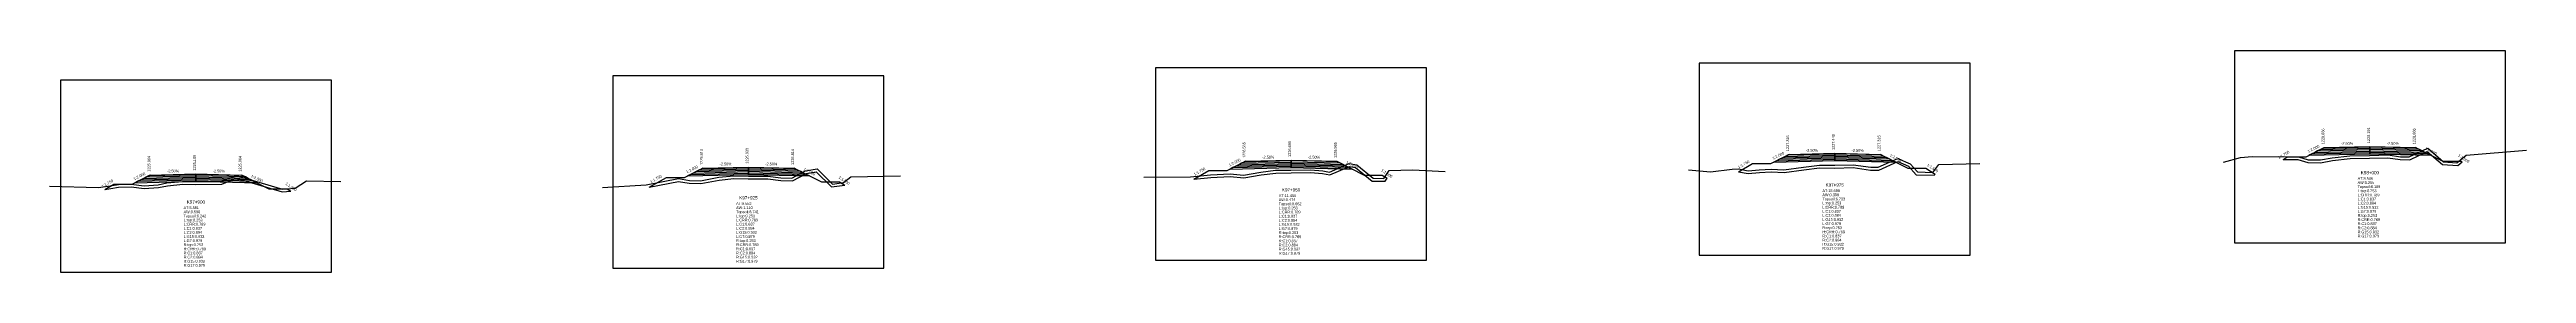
# Model space of a CAD drawing. Extents: x -7 to 78429, y 1189 to 1262.
# Drawn here: x 29688.3 to 29959.8, y 1214.4 to 1238.6 of the extents above; entities that cross this region are included whole.
import ezdxf
from ezdxf.enums import TextEntityAlignment as Align

# ---------------------------------------------------------------- set-up
doc = ezdxf.new("R2010")
doc.units = 0

msp = doc.modelspace()

# ---------------------------------------------------------------- linework, layer by layer
at = {"layer": 'A4_BORDER', "color": 7}
for points in [[(29927.776, 1217.646), (29957.476, 1217.646), (29957.476, 1238.646), (29927.776, 1238.646), (29927.776, 1217.646)], [(29750.019, 1214.899), (29779.719, 1214.899), (29779.719, 1235.899), (29750.019, 1235.899), (29750.019, 1214.899)], [(29809.508, 1215.77), (29839.208, 1215.77), (29839.208, 1236.77), (29809.508, 1236.77), (29809.508, 1215.77)], [(29869.105, 1216.304), (29898.805, 1216.304), (29898.805, 1237.304), (29869.105, 1237.304), (29869.105, 1216.304)], [(29689.446, 1214.446), (29719.146, 1214.446), (29719.146, 1235.446), (29689.446, 1235.446), (29689.446, 1214.446)]]:
    msp.add_lwpolyline(points, dxfattribs=at)
at = {"layer": 'CLEAR_GROUND', "color": 8}
for points in [[(29933.104, 1226.768), (29934.735, 1226.761), (29935.801, 1226.437), (29937.217, 1226.416), (29938.524, 1226.641), (29940.456, 1226.861), (29942.572, 1226.895), (29944.603, 1226.961), (29945.946, 1226.774), (29947.004, 1226.74), (29948.911, 1227.638), (29950.574, 1226.201), (29952.26, 1226.108), (29952.731, 1226.496)], [(29694.304, 1223.498), (29694.955, 1223.594), (29695.827, 1223.723), (29697.203, 1223.773), (29698.611, 1223.591), (29700.201, 1223.708), (29701.166, 1223.904), (29702.847, 1224.068), (29704.285, 1224.046), (29707.131, 1224.065), (29708.719, 1224.715), (29713.742, 1223.213), (29714.697, 1223.296)], [(29754.004, 1223.749), (29757.208, 1224.376), (29758.387, 1224.163), (29759.654, 1224.149), (29761.65, 1224.52), (29763.262, 1224.678), (29764.856, 1224.654), (29766.979, 1224.654), (29768.406, 1224.466), (29769.703, 1224.432), (29771.227, 1225.251), (29772.284, 1225.414), (29773.969, 1223.762), (29775.419, 1223.947)], [(29813.704, 1224.62), (29815.546, 1224.796), (29817.677, 1224.912), (29819.162, 1224.748), (29821.076, 1225.095), (29822.676, 1225.284), (29824.349, 1225.315), (29826.474, 1225.33), (29827.807, 1225.225), (29828.6, 1225.082), (29830.752, 1226.01), (29831.427, 1225.885), (29833.26, 1224.407), (29834.674, 1224.406), (29834.883, 1224.715)], [(29873.404, 1225.429), (29874.452, 1225.224), (29875.71, 1225.34), (29877.004, 1225.42), (29878.403, 1225.327), (29880.573, 1225.64), (29882.29, 1225.837), (29883.955, 1225.83), (29885.964, 1225.89), (29887.888, 1225.613), (29888.771, 1225.617), (29890.878, 1226.54), (29892.045, 1226.043), (29892.888, 1225.107), (29894.861, 1225.042), (29894.947, 1225.154)]]:
    msp.add_lwpolyline(points, dxfattribs=at)
at = {"layer": 'DESIGN_ROAD_TRIMMED', "color": 1}
for points in [[(29873.404, 1225.429), (29874.955, 1226.315), (29876.955, 1226.315), (29878.955, 1227.315), (29878.955, 1227.315), (29878.85, 1227.262), (29878.85, 1227.262), (29878.534, 1227.104), (29878.534, 1227.104), (29878.219, 1226.947), (29878.219, 1226.947), (29877.903, 1226.789), (29877.903, 1226.789), (29877.587, 1226.631), (29877.587, 1226.631), (29877.271, 1226.473), (29883.955, 1226.64), (29883.955, 1226.79), (29883.955, 1226.79), (29883.955, 1226.94), (29883.955, 1226.94), (29883.955, 1227.09), (29883.955, 1227.09), (29883.955, 1227.24), (29883.955, 1227.24), (29883.955, 1227.39), (29883.955, 1227.39), (29883.955, 1227.44), (29883.955, 1227.44), (29883.955, 1227.44), (29883.955, 1227.44), (29883.955, 1227.44), (29883.955, 1227.39), (29883.955, 1227.39), (29883.955, 1227.24), (29883.955, 1227.24), (29883.955, 1227.09), (29883.955, 1227.09), (29883.955, 1226.94), (29883.955, 1226.94), (29883.955, 1226.79), (29883.955, 1226.79), (29883.955, 1226.64), (29890.64, 1226.473), (29890.324, 1226.631), (29890.324, 1226.631), (29890.008, 1226.789), (29890.008, 1226.789), (29889.692, 1226.947), (29889.692, 1226.947), (29889.377, 1227.104), (29889.377, 1227.104), (29889.061, 1227.262), (29889.061, 1227.262), (29888.955, 1227.315), (29888.955, 1227.315), (29891.955, 1225.815), (29893.955, 1225.815), (29894.947, 1225.154)], [(29933.104, 1226.768), (29933.626, 1227.066), (29935.626, 1227.066), (29937.626, 1228.066), (29937.626, 1228.066), (29937.52, 1228.013), (29937.52, 1228.013), (29937.205, 1227.855), (29937.205, 1227.855), (29936.889, 1227.698), (29936.889, 1227.698), (29936.573, 1227.54), (29936.573, 1227.54), (29936.257, 1227.382), (29936.257, 1227.382), (29935.941, 1227.224), (29942.626, 1227.391), (29942.626, 1227.541), (29942.626, 1227.541), (29942.626, 1227.691), (29942.626, 1227.691), (29942.626, 1227.841), (29942.626, 1227.841), (29942.626, 1227.991), (29942.626, 1227.991), (29942.626, 1228.141), (29942.626, 1228.141), (29942.626, 1228.191), (29942.626, 1228.191), (29942.626, 1228.191), (29942.626, 1228.191), (29942.626, 1228.191), (29942.626, 1228.141), (29942.626, 1228.141), (29942.626, 1227.991), (29942.626, 1227.991), (29942.626, 1227.841), (29942.626, 1227.841), (29942.626, 1227.691), (29942.626, 1227.691), (29942.626, 1227.541), (29942.626, 1227.541), (29942.626, 1227.391), (29949.31, 1227.224), (29948.994, 1227.382), (29948.994, 1227.382), (29948.678, 1227.54), (29948.678, 1227.54), (29948.362, 1227.698), (29948.362, 1227.698), (29948.047, 1227.855), (29948.047, 1227.855), (29947.731, 1228.013), (29947.731, 1228.013), (29947.626, 1228.066), (29947.626, 1228.066), (29950.626, 1226.566), (29952.626, 1226.566), (29952.731, 1226.496)], [(29694.304, 1223.498), (29695.296, 1224.064), (29697.296, 1224.064), (29699.296, 1225.064), (29699.296, 1225.064), (29699.191, 1225.011), (29699.191, 1225.011), (29698.875, 1224.853), (29698.875, 1224.853), (29698.559, 1224.696), (29698.559, 1224.696), (29698.243, 1224.538), (29698.243, 1224.538), (29697.927, 1224.38), (29697.927, 1224.38), (29697.612, 1224.222), (29704.296, 1224.389), (29704.296, 1224.539), (29704.296, 1224.539), (29704.296, 1224.689), (29704.296, 1224.689), (29704.296, 1224.839), (29704.296, 1224.839), (29704.296, 1224.989), (29704.296, 1224.989), (29704.296, 1225.139), (29704.296, 1225.139), (29704.296, 1225.189), (29704.296, 1225.189), (29704.296, 1225.189), (29704.296, 1225.189), (29704.296, 1225.189), (29704.296, 1225.139), (29704.296, 1225.139), (29704.296, 1224.989), (29704.296, 1224.989), (29704.296, 1224.839), (29704.296, 1224.839), (29704.296, 1224.689), (29704.296, 1224.689), (29704.296, 1224.539), (29704.296, 1224.539), (29704.296, 1224.389), (29710.98, 1224.222), (29710.664, 1224.38), (29710.664, 1224.38), (29710.348, 1224.538), (29710.348, 1224.538), (29710.033, 1224.696), (29710.033, 1224.696), (29709.717, 1224.853), (29709.717, 1224.853), (29709.401, 1225.011), (29709.401, 1225.011), (29709.296, 1225.064), (29709.296, 1225.064), (29712.296, 1223.564), (29714.296, 1223.564), (29714.697, 1223.296)], [(29754.004, 1223.749), (29755.869, 1224.814), (29757.869, 1224.814), (29759.869, 1225.814), (29759.869, 1225.814), (29759.764, 1225.761), (29759.764, 1225.761), (29759.448, 1225.603), (29759.448, 1225.603), (29759.132, 1225.446), (29759.132, 1225.446), (29758.816, 1225.288), (29758.816, 1225.288), (29758.501, 1225.13), (29758.501, 1225.13), (29758.185, 1224.972), (29764.869, 1225.139), (29764.869, 1225.289), (29764.869, 1225.289), (29764.869, 1225.439), (29764.869, 1225.439), (29764.869, 1225.589), (29764.869, 1225.589), (29764.869, 1225.739), (29764.869, 1225.739), (29764.869, 1225.889), (29764.869, 1225.889), (29764.869, 1225.939), (29764.869, 1225.939), (29764.869, 1225.939), (29764.869, 1225.939), (29764.869, 1225.939), (29764.869, 1225.889), (29764.869, 1225.889), (29764.869, 1225.739), (29764.869, 1225.739), (29764.869, 1225.589), (29764.869, 1225.589), (29764.869, 1225.439), (29764.869, 1225.439), (29764.869, 1225.289), (29764.869, 1225.289), (29764.869, 1225.139), (29771.553, 1224.972), (29771.237, 1225.13), (29771.237, 1225.13), (29770.922, 1225.288), (29770.922, 1225.288), (29770.606, 1225.446), (29770.606, 1225.446), (29770.29, 1225.603), (29770.29, 1225.603), (29769.974, 1225.761), (29769.974, 1225.761), (29769.869, 1225.814), (29769.869, 1225.814), (29772.869, 1224.314), (29774.869, 1224.314), (29775.419, 1223.947)], [(29813.704, 1224.62), (29815.358, 1225.565), (29817.358, 1225.565), (29819.358, 1226.565), (29819.358, 1226.565), (29819.253, 1226.512), (29819.253, 1226.512), (29818.937, 1226.354), (29818.937, 1226.354), (29818.621, 1226.197), (29818.621, 1226.197), (29818.305, 1226.039), (29818.305, 1226.039), (29817.989, 1225.881), (29817.989, 1225.881), (29817.674, 1225.723), (29824.358, 1225.89), (29824.358, 1226.04), (29824.358, 1226.04), (29824.358, 1226.19), (29824.358, 1226.19), (29824.358, 1226.34), (29824.358, 1226.34), (29824.358, 1226.49), (29824.358, 1226.49), (29824.358, 1226.64), (29824.358, 1226.64), (29824.358, 1226.69), (29824.358, 1226.69), (29824.358, 1226.69), (29824.358, 1226.69), (29824.358, 1226.69), (29824.358, 1226.64), (29824.358, 1226.64), (29824.358, 1226.49), (29824.358, 1226.49), (29824.358, 1226.34), (29824.358, 1226.34), (29824.358, 1226.19), (29824.358, 1226.19), (29824.358, 1226.04), (29824.358, 1226.04), (29824.358, 1225.89), (29831.042, 1225.723), (29830.726, 1225.881), (29830.726, 1225.881), (29830.411, 1226.039), (29830.411, 1226.039), (29830.095, 1226.197), (29830.095, 1226.197), (29829.779, 1226.354), (29829.779, 1226.354), (29829.463, 1226.512), (29829.463, 1226.512), (29829.358, 1226.565), (29829.358, 1226.565), (29832.358, 1225.065), (29834.358, 1225.065), (29834.883, 1224.715)]]:
    msp.add_lwpolyline(points, dxfattribs=at)
at = {"layer": 'FINISHED_ROAD', "color": 2}
for points in [[(29874.955, 1226.315), (29876.955, 1226.315), (29878.955, 1227.315), (29878.955, 1227.315), (29883.955, 1227.44), (29888.955, 1227.315), (29888.955, 1227.315), (29891.955, 1225.815), (29893.955, 1225.815)], [(29933.626, 1227.066), (29935.626, 1227.066), (29937.626, 1228.066), (29937.626, 1228.066), (29942.626, 1228.191), (29947.626, 1228.066), (29947.626, 1228.066), (29950.626, 1226.566), (29952.626, 1226.566)], [(29695.296, 1224.064), (29697.296, 1224.064), (29699.296, 1225.064), (29699.296, 1225.064), (29704.296, 1225.189), (29709.296, 1225.064), (29709.296, 1225.064), (29712.296, 1223.564), (29714.296, 1223.564)], [(29755.869, 1224.814), (29757.869, 1224.814), (29759.869, 1225.814), (29759.869, 1225.814), (29764.869, 1225.939), (29769.869, 1225.814), (29769.869, 1225.814), (29772.869, 1224.314), (29774.869, 1224.314)], [(29815.358, 1225.565), (29817.358, 1225.565), (29819.358, 1226.565), (29819.358, 1226.565), (29824.358, 1226.69), (29829.358, 1226.565), (29829.358, 1226.565), (29832.358, 1225.065), (29834.358, 1225.065)]]:
    msp.add_lwpolyline(points, dxfattribs=at)
at = {"layer": 'LAYER_0', "color": 4}
for points in [[(29878.955, 1227.315), (29878.85, 1227.262), (29883.955, 1227.39), (29883.955, 1227.44)], [(29937.626, 1228.066), (29937.52, 1228.013), (29942.626, 1228.141), (29942.626, 1228.191)], [(29699.296, 1225.064), (29699.191, 1225.011), (29704.296, 1225.139), (29704.296, 1225.189)], [(29759.869, 1225.814), (29759.764, 1225.761), (29764.869, 1225.889), (29764.869, 1225.939)], [(29819.358, 1226.565), (29819.253, 1226.512), (29824.358, 1226.64), (29824.358, 1226.69)]]:
    msp.add_lwpolyline(points, dxfattribs=at)
at = {"layer": 'LAYER_1', "color": 4}
for points in [[(29878.85, 1227.262), (29878.534, 1227.104), (29883.955, 1227.24), (29883.955, 1227.39)], [(29937.52, 1228.013), (29937.205, 1227.855), (29942.626, 1227.991), (29942.626, 1228.141)], [(29699.191, 1225.011), (29698.875, 1224.853), (29704.296, 1224.989), (29704.296, 1225.139)], [(29759.764, 1225.761), (29759.448, 1225.603), (29764.869, 1225.739), (29764.869, 1225.889)], [(29819.253, 1226.512), (29818.937, 1226.354), (29824.358, 1226.49), (29824.358, 1226.64)]]:
    msp.add_lwpolyline(points, dxfattribs=at)
at = {"layer": 'LAYER_10', "color": 6}
for points in [[(29948.678, 1227.54), (29948.994, 1227.382), (29942.626, 1227.541), (29942.626, 1227.691)], [(29710.348, 1224.538), (29710.664, 1224.38), (29704.296, 1224.539), (29704.296, 1224.689)], [(29770.922, 1225.288), (29771.237, 1225.13), (29764.869, 1225.289), (29764.869, 1225.439)], [(29830.411, 1226.039), (29830.726, 1225.881), (29824.358, 1226.04), (29824.358, 1226.19)], [(29890.008, 1226.789), (29890.324, 1226.631), (29883.955, 1226.79), (29883.955, 1226.94)]]:
    msp.add_lwpolyline(points, dxfattribs=at)
at = {"layer": 'LAYER_11', "color": 6}
for points in [[(29948.994, 1227.382), (29949.31, 1227.224), (29942.626, 1227.391), (29942.626, 1227.541)], [(29771.237, 1225.13), (29771.553, 1224.972), (29764.869, 1225.139), (29764.869, 1225.289)], [(29830.726, 1225.881), (29831.042, 1225.723), (29824.358, 1225.89), (29824.358, 1226.04)], [(29890.324, 1226.631), (29890.64, 1226.473), (29883.955, 1226.64), (29883.955, 1226.79)], [(29710.664, 1224.38), (29710.98, 1224.222), (29704.296, 1224.389), (29704.296, 1224.539)]]:
    msp.add_lwpolyline(points, dxfattribs=at)
at = {"layer": 'LAYER_2', "color": 4}
for points in [[(29937.205, 1227.855), (29936.889, 1227.698), (29942.626, 1227.841), (29942.626, 1227.991)], [(29698.875, 1224.853), (29698.559, 1224.696), (29704.296, 1224.839), (29704.296, 1224.989)], [(29759.448, 1225.603), (29759.132, 1225.446), (29764.869, 1225.589), (29764.869, 1225.739)], [(29818.937, 1226.354), (29818.621, 1226.197), (29824.358, 1226.34), (29824.358, 1226.49)], [(29878.534, 1227.104), (29878.219, 1226.947), (29883.955, 1227.09), (29883.955, 1227.24)]]:
    msp.add_lwpolyline(points, dxfattribs=at)
at = {"layer": 'LAYER_3', "color": 4}
for points in [[(29936.889, 1227.698), (29936.573, 1227.54), (29942.626, 1227.691), (29942.626, 1227.841)], [(29698.559, 1224.696), (29698.243, 1224.538), (29704.296, 1224.689), (29704.296, 1224.839)], [(29759.132, 1225.446), (29758.816, 1225.288), (29764.869, 1225.439), (29764.869, 1225.589)], [(29818.621, 1226.197), (29818.305, 1226.039), (29824.358, 1226.19), (29824.358, 1226.34)], [(29878.219, 1226.947), (29877.903, 1226.789), (29883.955, 1226.94), (29883.955, 1227.09)]]:
    msp.add_lwpolyline(points, dxfattribs=at)
at = {"layer": 'LAYER_4', "color": 4}
for points in [[(29936.573, 1227.54), (29936.257, 1227.382), (29942.626, 1227.541), (29942.626, 1227.691)], [(29698.243, 1224.538), (29697.927, 1224.38), (29704.296, 1224.539), (29704.296, 1224.689)], [(29758.816, 1225.288), (29758.501, 1225.13), (29764.869, 1225.289), (29764.869, 1225.439)], [(29818.305, 1226.039), (29817.989, 1225.881), (29824.358, 1226.04), (29824.358, 1226.19)], [(29877.903, 1226.789), (29877.587, 1226.631), (29883.955, 1226.79), (29883.955, 1226.94)]]:
    msp.add_lwpolyline(points, dxfattribs=at)
at = {"layer": 'LAYER_5', "color": 4}
for points in [[(29936.257, 1227.382), (29935.941, 1227.224), (29942.626, 1227.391), (29942.626, 1227.541)], [(29758.501, 1225.13), (29758.185, 1224.972), (29764.869, 1225.139), (29764.869, 1225.289)], [(29817.989, 1225.881), (29817.674, 1225.723), (29824.358, 1225.89), (29824.358, 1226.04)], [(29877.587, 1226.631), (29877.271, 1226.473), (29883.955, 1226.64), (29883.955, 1226.79)], [(29697.927, 1224.38), (29697.612, 1224.222), (29704.296, 1224.389), (29704.296, 1224.539)]]:
    msp.add_lwpolyline(points, dxfattribs=at)
at = {"layer": 'LAYER_6', "color": 6}
for points in [[(29888.955, 1227.315), (29889.061, 1227.262), (29883.955, 1227.39), (29883.955, 1227.44)], [(29947.626, 1228.066), (29947.731, 1228.013), (29942.626, 1228.141), (29942.626, 1228.191)], [(29709.296, 1225.064), (29709.401, 1225.011), (29704.296, 1225.139), (29704.296, 1225.189)], [(29769.869, 1225.814), (29769.974, 1225.761), (29764.869, 1225.889), (29764.869, 1225.939)], [(29829.358, 1226.565), (29829.463, 1226.512), (29824.358, 1226.64), (29824.358, 1226.69)]]:
    msp.add_lwpolyline(points, dxfattribs=at)
at = {"layer": 'LAYER_7', "color": 6}
for points in [[(29889.061, 1227.262), (29889.377, 1227.104), (29883.955, 1227.24), (29883.955, 1227.39)], [(29947.731, 1228.013), (29948.047, 1227.855), (29942.626, 1227.991), (29942.626, 1228.141)], [(29709.401, 1225.011), (29709.717, 1224.853), (29704.296, 1224.989), (29704.296, 1225.139)], [(29769.974, 1225.761), (29770.29, 1225.603), (29764.869, 1225.739), (29764.869, 1225.889)], [(29829.463, 1226.512), (29829.779, 1226.354), (29824.358, 1226.49), (29824.358, 1226.64)]]:
    msp.add_lwpolyline(points, dxfattribs=at)
at = {"layer": 'LAYER_8', "color": 6}
for points in [[(29948.047, 1227.855), (29948.362, 1227.698), (29942.626, 1227.841), (29942.626, 1227.991)], [(29709.717, 1224.853), (29710.033, 1224.696), (29704.296, 1224.839), (29704.296, 1224.989)], [(29770.29, 1225.603), (29770.606, 1225.446), (29764.869, 1225.589), (29764.869, 1225.739)], [(29829.779, 1226.354), (29830.095, 1226.197), (29824.358, 1226.34), (29824.358, 1226.49)], [(29889.377, 1227.104), (29889.692, 1226.947), (29883.955, 1227.09), (29883.955, 1227.24)]]:
    msp.add_lwpolyline(points, dxfattribs=at)
at = {"layer": 'LAYER_9', "color": 6}
for points in [[(29948.362, 1227.698), (29948.678, 1227.54), (29942.626, 1227.691), (29942.626, 1227.841)], [(29710.033, 1224.696), (29710.348, 1224.538), (29704.296, 1224.689), (29704.296, 1224.839)], [(29770.606, 1225.446), (29770.922, 1225.288), (29764.869, 1225.439), (29764.869, 1225.589)], [(29830.095, 1226.197), (29830.411, 1226.039), (29824.358, 1226.19), (29824.358, 1226.34)], [(29889.692, 1226.947), (29890.008, 1226.789), (29883.955, 1226.94), (29883.955, 1227.09)]]:
    msp.add_lwpolyline(points, dxfattribs=at)
at = {"layer": 'NATURAL_GROUND', "color": 3}
for points in [[(29926.57, 1226.489), (29928.443, 1226.989), (29929.725, 1227.084), (29934.781, 1227.06), (29935.848, 1226.736), (29937.194, 1226.716), (29938.482, 1226.938), (29940.437, 1227.161), (29942.565, 1227.195), (29944.619, 1227.262), (29945.972, 1227.073), (29946.942, 1227.042), (29948.96, 1227.992), (29950.693, 1226.495), (29952.16, 1226.414), (29953.183, 1227.255), (29959.786, 1227.778)], [(29688.251, 1223.84), (29693.613, 1223.698), (29694.911, 1223.891), (29695.8, 1224.022), (29697.217, 1224.074), (29698.62, 1223.892), (29700.16, 1224.006), (29701.122, 1224.201), (29702.835, 1224.368), (29704.286, 1224.346), (29707.071, 1224.365), (29708.704, 1225.033), (29713.773, 1223.517), (29715.184, 1223.64), (29716.428, 1224.45), (29720.202, 1224.367)], [(29748.867, 1223.69), (29753.666, 1223.988), (29757.206, 1224.681), (29758.416, 1224.463), (29759.628, 1224.449), (29761.608, 1224.817), (29763.25, 1224.978), (29764.858, 1224.954), (29766.999, 1224.954), (29768.43, 1224.765), (29769.631, 1224.734), (29771.13, 1225.54), (29772.387, 1225.733), (29774.075, 1224.078), (29775.303, 1224.235), (29776.108, 1224.862), (29781.543, 1224.995)], [(29808.23, 1224.849), (29813.321, 1224.885), (29815.524, 1225.095), (29817.685, 1225.213), (29819.152, 1225.051), (29821.032, 1225.392), (29822.656, 1225.584), (29824.345, 1225.615), (29826.485, 1225.63), (29827.846, 1225.523), (29828.564, 1225.393), (29830.717, 1226.322), (29831.556, 1226.166), (29833.366, 1224.707), (29834.515, 1224.706), (29835.104, 1225.578), (29837.68, 1225.631), (29841.255, 1225.462)], [(29867.909, 1225.632), (29870.343, 1225.433), (29872.694, 1225.72), (29873.411, 1225.733), (29874.467, 1225.527), (29875.686, 1225.639), (29877.004, 1225.721), (29878.391, 1225.628), (29880.534, 1225.938), (29882.273, 1226.137), (29883.951, 1226.13), (29885.981, 1226.191), (29887.908, 1225.913), (29888.707, 1225.917), (29890.876, 1226.867), (29892.223, 1226.293), (29893.025, 1225.403), (29894.716, 1225.347), (29895.366, 1226.2), (29899.87, 1226.339)]]:
    msp.add_lwpolyline(points, dxfattribs=at)
at = {"layer": 'STRUCTURE_LEFT', "color": 4}
for points in [[(29878.955, 1227.315), (29878.85, 1227.262), (29878.85, 1227.262), (29878.534, 1227.104), (29878.534, 1227.104), (29878.219, 1226.947), (29878.219, 1226.947), (29877.903, 1226.789), (29877.903, 1226.789), (29877.587, 1226.631), (29877.587, 1226.631), (29877.271, 1226.473), (29883.955, 1226.64), (29883.955, 1226.79), (29883.955, 1226.79), (29883.955, 1226.94), (29883.955, 1226.94), (29883.955, 1227.09), (29883.955, 1227.09), (29883.955, 1227.24), (29883.955, 1227.24), (29883.955, 1227.39), (29883.955, 1227.39), (29883.955, 1227.44), (29883.955, 1227.44)], [(29937.626, 1228.066), (29937.52, 1228.013), (29937.52, 1228.013), (29937.205, 1227.855), (29937.205, 1227.855), (29936.889, 1227.698), (29936.889, 1227.698), (29936.573, 1227.54), (29936.573, 1227.54), (29936.257, 1227.382), (29936.257, 1227.382), (29935.941, 1227.224), (29942.626, 1227.391), (29942.626, 1227.541), (29942.626, 1227.541), (29942.626, 1227.691), (29942.626, 1227.691), (29942.626, 1227.841), (29942.626, 1227.841), (29942.626, 1227.991), (29942.626, 1227.991), (29942.626, 1228.141), (29942.626, 1228.141), (29942.626, 1228.191), (29942.626, 1228.191)], [(29699.296, 1225.064), (29699.191, 1225.011), (29699.191, 1225.011), (29698.875, 1224.853), (29698.875, 1224.853), (29698.559, 1224.696), (29698.559, 1224.696), (29698.243, 1224.538), (29698.243, 1224.538), (29697.927, 1224.38), (29697.927, 1224.38), (29697.612, 1224.222), (29704.296, 1224.389), (29704.296, 1224.539), (29704.296, 1224.539), (29704.296, 1224.689), (29704.296, 1224.689), (29704.296, 1224.839), (29704.296, 1224.839), (29704.296, 1224.989), (29704.296, 1224.989), (29704.296, 1225.139), (29704.296, 1225.139), (29704.296, 1225.189), (29704.296, 1225.189)], [(29759.869, 1225.814), (29759.764, 1225.761), (29759.764, 1225.761), (29759.448, 1225.603), (29759.448, 1225.603), (29759.132, 1225.446), (29759.132, 1225.446), (29758.816, 1225.288), (29758.816, 1225.288), (29758.501, 1225.13), (29758.501, 1225.13), (29758.185, 1224.972), (29764.869, 1225.139), (29764.869, 1225.289), (29764.869, 1225.289), (29764.869, 1225.439), (29764.869, 1225.439), (29764.869, 1225.589), (29764.869, 1225.589), (29764.869, 1225.739), (29764.869, 1225.739), (29764.869, 1225.889), (29764.869, 1225.889), (29764.869, 1225.939), (29764.869, 1225.939)], [(29819.358, 1226.565), (29819.253, 1226.512), (29819.253, 1226.512), (29818.937, 1226.354), (29818.937, 1226.354), (29818.621, 1226.197), (29818.621, 1226.197), (29818.305, 1226.039), (29818.305, 1226.039), (29817.989, 1225.881), (29817.989, 1225.881), (29817.674, 1225.723), (29824.358, 1225.89), (29824.358, 1226.04), (29824.358, 1226.04), (29824.358, 1226.19), (29824.358, 1226.19), (29824.358, 1226.34), (29824.358, 1226.34), (29824.358, 1226.49), (29824.358, 1226.49), (29824.358, 1226.64), (29824.358, 1226.64), (29824.358, 1226.69), (29824.358, 1226.69)]]:
    msp.add_lwpolyline(points, dxfattribs=at)
at = {"layer": 'STRUCTURE_RIGHT', "color": 6}
for points in [[(29883.955, 1227.44), (29883.955, 1227.44), (29883.955, 1227.39), (29883.955, 1227.39), (29883.955, 1227.24), (29883.955, 1227.24), (29883.955, 1227.09), (29883.955, 1227.09), (29883.955, 1226.94), (29883.955, 1226.94), (29883.955, 1226.79), (29883.955, 1226.79), (29883.955, 1226.64), (29890.64, 1226.473), (29890.324, 1226.631), (29890.324, 1226.631), (29890.008, 1226.789), (29890.008, 1226.789), (29889.692, 1226.947), (29889.692, 1226.947), (29889.377, 1227.104), (29889.377, 1227.104), (29889.061, 1227.262), (29889.061, 1227.262), (29888.955, 1227.315)], [(29942.626, 1228.191), (29942.626, 1228.191), (29942.626, 1228.141), (29942.626, 1228.141), (29942.626, 1227.991), (29942.626, 1227.991), (29942.626, 1227.841), (29942.626, 1227.841), (29942.626, 1227.691), (29942.626, 1227.691), (29942.626, 1227.541), (29942.626, 1227.541), (29942.626, 1227.391), (29949.31, 1227.224), (29948.994, 1227.382), (29948.994, 1227.382), (29948.678, 1227.54), (29948.678, 1227.54), (29948.362, 1227.698), (29948.362, 1227.698), (29948.047, 1227.855), (29948.047, 1227.855), (29947.731, 1228.013), (29947.731, 1228.013), (29947.626, 1228.066)], [(29704.296, 1225.189), (29704.296, 1225.189), (29704.296, 1225.139), (29704.296, 1225.139), (29704.296, 1224.989), (29704.296, 1224.989), (29704.296, 1224.839), (29704.296, 1224.839), (29704.296, 1224.689), (29704.296, 1224.689), (29704.296, 1224.539), (29704.296, 1224.539), (29704.296, 1224.389), (29710.98, 1224.222), (29710.664, 1224.38), (29710.664, 1224.38), (29710.348, 1224.538), (29710.348, 1224.538), (29710.033, 1224.696), (29710.033, 1224.696), (29709.717, 1224.853), (29709.717, 1224.853), (29709.401, 1225.011), (29709.401, 1225.011), (29709.296, 1225.064)], [(29764.869, 1225.939), (29764.869, 1225.939), (29764.869, 1225.889), (29764.869, 1225.889), (29764.869, 1225.739), (29764.869, 1225.739), (29764.869, 1225.589), (29764.869, 1225.589), (29764.869, 1225.439), (29764.869, 1225.439), (29764.869, 1225.289), (29764.869, 1225.289), (29764.869, 1225.139), (29771.553, 1224.972), (29771.237, 1225.13), (29771.237, 1225.13), (29770.922, 1225.288), (29770.922, 1225.288), (29770.606, 1225.446), (29770.606, 1225.446), (29770.29, 1225.603), (29770.29, 1225.603), (29769.974, 1225.761), (29769.974, 1225.761), (29769.869, 1225.814)], [(29824.358, 1226.69), (29824.358, 1226.69), (29824.358, 1226.64), (29824.358, 1226.64), (29824.358, 1226.49), (29824.358, 1226.49), (29824.358, 1226.34), (29824.358, 1226.34), (29824.358, 1226.19), (29824.358, 1226.19), (29824.358, 1226.04), (29824.358, 1226.04), (29824.358, 1225.89), (29831.042, 1225.723), (29830.726, 1225.881), (29830.726, 1225.881), (29830.411, 1226.039), (29830.411, 1226.039), (29830.095, 1226.197), (29830.095, 1226.197), (29829.779, 1226.354), (29829.779, 1226.354), (29829.463, 1226.512), (29829.463, 1226.512), (29829.358, 1226.565)]]:
    msp.add_lwpolyline(points, dxfattribs=at)

# ---------------------------------------------------------------- texts
at = {"layer": 'INFO_TEXT'}
for s, p in [('AT:8.546', (29941.276, 1224.546)), ('AT:9.552', (29763.519, 1221.799)), ('AT:11.450', (29823.008, 1222.67)), ('AW:0.474', (29823.008, 1222.22)), ('Topsoil:6.662', (29823.008, 1221.77)), ('AT:15.598', (29882.605, 1223.204)), ('AW:0.308', (29882.605, 1222.754)), ('Topsoil:6.733', (29882.605, 1222.304)), ('L:top:0.253', (29882.605, 1221.854)), ('AW:0.265', (29941.276, 1224.096)), ('Topsoil:6.189', (29941.276, 1223.646)), ('L:top:0.253', (29941.276, 1223.196)), ('L:CRR:0.789', (29941.276, 1222.746)), ('L:C1:0.837', (29941.276, 1222.296)), ('L:C2:0.884', (29941.276, 1221.846)), ('AT:5.581', (29702.946, 1221.346)), ('AW:0.596', (29702.946, 1220.896)), ('Topsoil:6.242', (29702.946, 1220.446)), ('L:top:0.253', (29702.946, 1219.996)), ('L:CRR:0.789', (29702.946, 1219.546)), ('L:C1:0.837', (29702.946, 1219.096)), ('AW:1.110', (29763.519, 1221.349)), ('Topsoil:6.741', (29763.519, 1220.899)), ('L:top:0.253', (29763.519, 1220.449)), ('L:CRR:0.789', (29763.519, 1219.999)), ('L:C1:0.837', (29763.519, 1219.549)), ('L:C2:0.884', (29763.519, 1219.099)), ('L:top:0.253', (29823.008, 1221.32)), ('L:CRR:0.789', (29823.008, 1220.87)), ('L:C1:0.837', (29823.008, 1220.42)), ('L:C2:0.884', (29823.008, 1219.97)), ('L:G15:0.932', (29823.008, 1219.52)), ('L:G7:0.979', (29823.008, 1219.07)), ('L:CRR:0.789', (29882.605, 1221.404)), ('L:C1:0.837', (29882.605, 1220.954)), ('L:C2:0.884', (29882.605, 1220.504)), ('L:G15:0.932', (29882.605, 1220.054)), ('L:G7:0.979', (29882.605, 1219.604)), ('R:top:0.253', (29882.605, 1219.154)), ('L:G15:0.932', (29941.276, 1221.396)), ('L:G7:0.979', (29941.276, 1220.946)), ('R:top:0.253', (29941.276, 1220.496)), ('R:CRR:0.789', (29941.276, 1220.046)), ('R:C1:0.837', (29941.276, 1219.596)), ('R:C2:0.884', (29941.276, 1219.146)), ('L:C2:0.884', (29702.946, 1218.646)), ('L:G15:0.932', (29702.946, 1218.196)), ('L:G7:0.979', (29702.946, 1217.746)), ('R:top:0.253', (29702.946, 1217.296)), ('R:CRR:0.789', (29702.946, 1216.846)), ('R:C1:0.837', (29702.946, 1216.396)), ('L:G15:0.932', (29763.519, 1218.649)), ('L:G7:0.979', (29763.519, 1218.199)), ('R:top:0.253', (29763.519, 1217.749)), ('R:CRR:0.789', (29763.519, 1217.299)), ('R:C1:0.837', (29763.519, 1216.849)), ('R:C2:0.884', (29763.519, 1216.399)), ('R:top:0.253', (29823.008, 1218.62)), ('R:CRR:0.789', (29823.008, 1218.17)), ('R:C1:0.837', (29823.008, 1217.72)), ('R:C2:0.884', (29823.008, 1217.27)), ('R:G15:0.932', (29823.008, 1216.82)), ('R:G17:0.979', (29823.008, 1216.37)), ('R:CRR:0.789', (29882.605, 1218.704)), ('R:C1:0.837', (29882.605, 1218.254)), ('R:C2:0.884', (29882.605, 1217.804)), ('R:G15:0.932', (29882.605, 1217.354)), ('R:G17:0.979', (29882.605, 1216.904)), ('R:G15:0.932', (29941.276, 1218.696)), ('R:G17:0.979', (29941.276, 1218.246)), ('R:C2:0.884', (29702.946, 1215.946)), ('R:G15:0.932', (29702.946, 1215.496)), ('R:G17:0.979', (29702.946, 1215.046)), ('R:G15:0.932', (29763.519, 1215.949)), ('R:G17:0.979', (29763.519, 1215.499))]:
    msp.add_text(s, height=0.3, dxfattribs=at).set_placement(p)
at = {"layer": 'LEFT_TEXT_H'}
for s, p in [('1228.066', (29937.626, 1228.426)), ('1225.814', (29759.869, 1226.174)), ('1226.565', (29819.358, 1226.925)), ('1227.315', (29878.955, 1227.675)), ('1225.064', (29699.296, 1225.424))]:
    msp.add_text(s, height=0.3, rotation=90, dxfattribs=at).set_placement(p)
at = {"layer": 'POINT_TEXT_H'}
for s, p in [('1228.191', (29942.626, 1228.551)), ('1225.939', (29764.869, 1226.299)), ('1226.690', (29824.358, 1227.05)), ('1227.440', (29883.955, 1227.8)), ('1225.189', (29704.296, 1225.549))]:
    msp.add_text(s, height=0.3, rotation=90, dxfattribs=at).set_placement(p)
at = {"layer": 'RIGHT_TEXT_H'}
for s, p in [('1228.066', (29947.626, 1228.426)), ('1225.814', (29769.869, 1226.174)), ('1226.565', (29829.358, 1226.925)), ('1227.315', (29888.955, 1227.675)), ('1225.064', (29709.296, 1225.424))]:
    msp.add_text(s, height=0.3, rotation=90, dxfattribs=at).set_placement(p)
at = {"layer": 'SLOPE_left'}
for s, rotation, p in [('1:2.000', 26.565, (29877.875, 1226.976)), ('1:1.750', 29.745, (29933.276, 1227.073)), ('1:2.000', 26.565, (29936.545, 1227.727)), ('1:2.000', 26.565, (29698.215, 1224.725)), ('1:1.750', 29.745, (29754.847, 1224.438)), ('1:2.000', 26.565, (29758.788, 1225.475)), ('1:1.750', 29.745, (29814.442, 1225.249)), ('1:2.000', 26.565, (29818.277, 1226.226)), ('1:1.750', 29.745, (29874.091, 1226.028)), ('1:1.750', 29.745, (29694.711, 1223.937))]:
    msp.add_text(s, height=0.3, rotation=rotation, dxfattribs=at).set_placement(p, align=Align.BOTTOM_CENTER)
at = {"layer": 'SLOPE_right'}
for s, rotation, p in [('1:2.000', -26.565, (29949.206, 1227.477)), ('1:2.000', -26.565, (29710.876, 1224.475)), ('1:2.000', -26.565, (29771.449, 1225.225)), ('1:1.500', -33.69, (29775.244, 1224.28)), ('1:2.000', -26.565, (29830.938, 1225.976)), ('1:1.500', -33.69, (29834.72, 1225.04)), ('1:2.000', -26.565, (29890.536, 1226.726)), ('1:1.500', -33.69, (29894.551, 1225.634)), ('1:1.500', -33.69, (29952.778, 1226.681)), ('1:1.500', -33.69, (29714.596, 1223.58))]:
    msp.add_text(s, height=0.3, rotation=rotation, dxfattribs=at).set_placement(p, align=Align.BOTTOM_CENTER)
at = {"layer": 'SLOPE_TEXT'}
for p in [(29881.455, 1227.618), (29886.455, 1227.618), (29940.126, 1228.369), (29945.126, 1228.369), (29701.796, 1225.367), (29706.796, 1225.367), (29762.369, 1226.117), (29767.369, 1226.117), (29821.858, 1226.868), (29826.858, 1226.868)]:
    msp.add_text('-2.50%', height=0.3, dxfattribs=at).set_placement(p, align=Align.CENTER)
at = {"layer": 'STATION_TITLE'}
for s, p in [('K98+000', (29942.626, 1225.146)), ('K97+900', (29704.296, 1221.946)), ('K97+925', (29764.869, 1222.399)), ('K97+950', (29824.358, 1223.27)), ('K97+975', (29883.955, 1223.804))]:
    msp.add_text(s, height=0.36, dxfattribs=at).set_placement(p, align=Align.CENTER)

doc.saveas('drawing.dxf')
